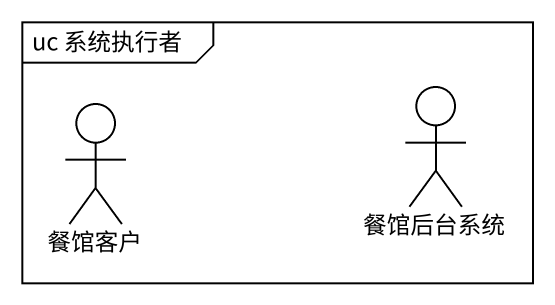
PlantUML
@startuml
mainframe uc 系统执行者
actor 餐馆客户
actor 餐馆后台系统
@enduml
